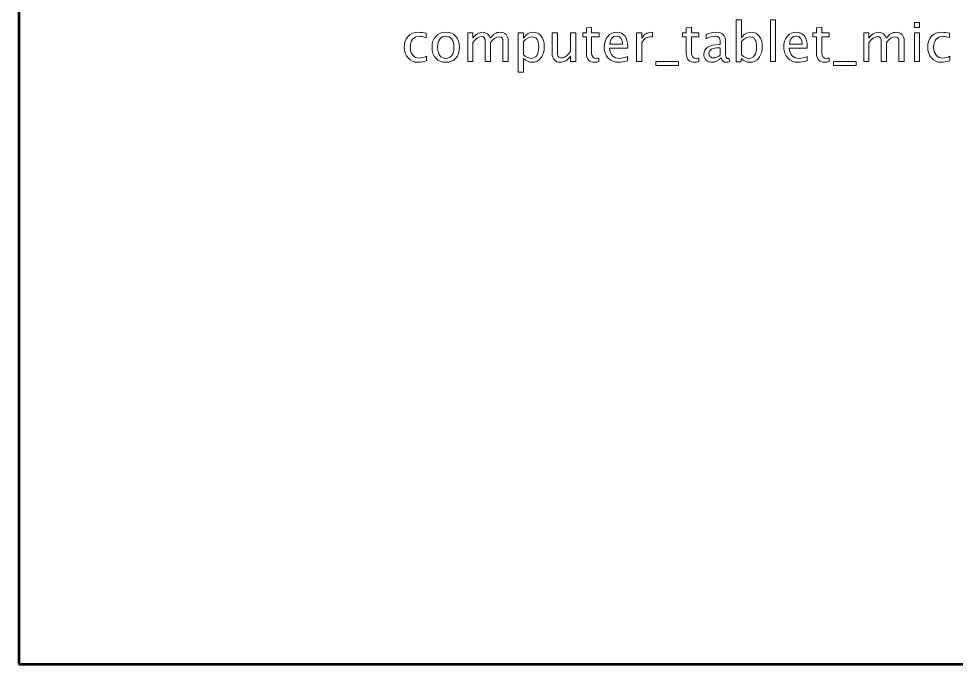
# Model space of a CAD drawing. Header units: centimetres. Extents: x -69 to 69, y -115 to 104.
# Drawn here: x 30.4 to 45.03, y -25.05 to -14.97 of the extents above; entities that cross this region are included whole.
import ezdxf

# ---------------------------------------------------------------- set-up
doc = ezdxf.new("R2010")
doc.units = ezdxf.units.CM
doc.header["$MEASUREMENT"] = 0
doc.layers.add('Layer 1', color=7, linetype='Continuous')

msp = doc.modelspace()

# ---------------------------------------------------------------- linework, layer by layer
at = {"layer": 'Layer 1', "color": 30, "lineweight": 53}
msp.add_lwpolyline([(30.4, -25.05), (59.6, -25.05), (59.6, -4.95), (30.4, -4.95), (30.4, -25.05)], close=True, dxfattribs=at)
at = {"layer": 'Layer 1', "color": 30, "lineweight": 9}
for points, knots in [([(41.59722, -15.64232), (41.59722, -15.64232), (41.59722, -14.98446), (41.59722, -14.98446), (41.59722, -14.98446), (41.59722, -14.98446), (41.6785, -14.98446), (41.6785, -14.98446), (41.6785, -14.98446), (41.6785, -14.98446), (41.6785, -15.27331), (41.6785, -15.27331), (41.6785, -15.27331), (41.7118, -15.21052), (41.7619, -15.17919), (41.82864, -15.17919), (41.82864, -15.17919), (41.88269, -15.17919), (41.92516, -15.19881), (41.95621, -15.23818), (41.95621, -15.23818), (41.98725, -15.27755), (42.00278, -15.33131), (42.00278, -15.39947), (42.00278, -15.39947), (42.00278, -15.47369), (41.98514, -15.53366), (41.95, -15.5791), (41.95, -15.5791), (41.91486, -15.62468), (41.86858, -15.6474), (41.81129, -15.6474), (41.81129, -15.6474), (41.75809, -15.6474), (41.71378, -15.62708), (41.6785, -15.5863), (41.6785, -15.5863), (41.6785, -15.5863), (41.66862, -15.64232), (41.66862, -15.64232), (41.66862, -15.64232), (41.66862, -15.64232), (41.59722, -15.64232), (41.59722, -15.64232)], [0, 0, 0, 0, 0.08333333, 0.08333333, 0.08333333, 0.08333333, 0.16666667, 0.16666667, 0.16666667, 0.16666667, 0.25, 0.25, 0.25, 0.25, 0.33333333, 0.33333333, 0.33333333, 0.33333333, 0.41666667, 0.41666667, 0.41666667, 0.41666667, 0.5, 0.5, 0.5, 0.5, 0.58333333, 0.58333333, 0.58333333, 0.58333333, 0.66666667, 0.66666667, 0.66666667, 0.66666667, 0.75, 0.75, 0.75, 0.75, 0.83333333, 0.83333333, 0.83333333, 0.83333333, 1, 1, 1, 1]), ([(42.13006, -15.63724), (42.13006, -15.63724), (42.13006, -14.98446), (42.13006, -14.98446), (42.13006, -14.98446), (42.13006, -14.98446), (42.21134, -14.98446), (42.21134, -14.98446), (42.21134, -14.98446), (42.21134, -14.98446), (42.21134, -15.63724), (42.21134, -15.63724), (42.21134, -15.63724), (42.21134, -15.63724), (42.13006, -15.63724), (42.13006, -15.63724)], [0, 0, 0, 0, 0.2, 0.2, 0.2, 0.2, 0.4, 0.4, 0.4, 0.4, 0.6, 0.6, 0.6, 0.6, 1, 1, 1, 1]), ([(44.37699, -15.10638), (44.37699, -15.10638), (44.37699, -15.0251), (44.37699, -15.0251), (44.37699, -15.0251), (44.37699, -15.0251), (44.45827, -15.0251), (44.45827, -15.0251), (44.45827, -15.0251), (44.45827, -15.0251), (44.45827, -15.10638), (44.45827, -15.10638), (44.45827, -15.10638), (44.45827, -15.10638), (44.37699, -15.10638), (44.37699, -15.10638)], [0, 0, 0, 0, 0.2, 0.2, 0.2, 0.2, 0.4, 0.4, 0.4, 0.4, 0.6, 0.6, 0.6, 0.6, 1, 1, 1, 1]), ([(36.76385, -15.62369), (36.71122, -15.6395), (36.66578, -15.6474), (36.62754, -15.6474), (36.62754, -15.6474), (36.56686, -15.6474), (36.51663, -15.62496), (36.47669, -15.58023), (36.47669, -15.58023), (36.43676, -15.53536), (36.41672, -15.47877), (36.41672, -15.41061), (36.41672, -15.41061), (36.41672, -15.3378), (36.43648, -15.28093), (36.47599, -15.24029), (36.47599, -15.24029), (36.5155, -15.19951), (36.57067, -15.17919), (36.64151, -15.17919), (36.64151, -15.17919), (36.67637, -15.17919), (36.71559, -15.18399), (36.75877, -15.19358), (36.75877, -15.19358), (36.75877, -15.19358), (36.75877, -15.26217), (36.75877, -15.26217), (36.75877, -15.26217), (36.71291, -15.24862), (36.67552, -15.24185), (36.64673, -15.24185), (36.64673, -15.24185), (36.60496, -15.24185), (36.57152, -15.25751), (36.54654, -15.28869), (36.54654, -15.28869), (36.52157, -15.31988), (36.50901, -15.36151), (36.50901, -15.41344), (36.50901, -15.41344), (36.50901, -15.46381), (36.52199, -15.50445), (36.54781, -15.53564), (36.54781, -15.53564), (36.57364, -15.56668), (36.60736, -15.58221), (36.64927, -15.58221), (36.64927, -15.58221), (36.68638, -15.58221), (36.72448, -15.57261), (36.76385, -15.55342), (36.76385, -15.55342), (36.76385, -15.55342), (36.76385, -15.62369), (36.76385, -15.62369)], [0, 0, 0, 0, 0.06666667, 0.06666667, 0.06666667, 0.06666667, 0.13333333, 0.13333333, 0.13333333, 0.13333333, 0.2, 0.2, 0.2, 0.2, 0.26666667, 0.26666667, 0.26666667, 0.26666667, 0.33333333, 0.33333333, 0.33333333, 0.33333333, 0.4, 0.4, 0.4, 0.4, 0.46666667, 0.46666667, 0.46666667, 0.46666667, 0.53333333, 0.53333333, 0.53333333, 0.53333333, 0.6, 0.6, 0.6, 0.6, 0.66666667, 0.66666667, 0.66666667, 0.66666667, 0.73333333, 0.73333333, 0.73333333, 0.73333333, 0.8, 0.8, 0.8, 0.8, 0.86666667, 0.86666667, 0.86666667, 0.86666667, 1, 1, 1, 1]), ([(37.06457, -15.6474), (36.99867, -15.6474), (36.94646, -15.62637), (36.90807, -15.58432), (36.90807, -15.58432), (36.86955, -15.54227), (36.85036, -15.48512), (36.85036, -15.41301), (36.85036, -15.41301), (36.85036, -15.34105), (36.86955, -15.28404), (36.90807, -15.24213), (36.90807, -15.24213), (36.94646, -15.20022), (36.99867, -15.17919), (37.06457, -15.17919), (37.06457, -15.17919), (37.13047, -15.17919), (37.18268, -15.20022), (37.22106, -15.24213), (37.22106, -15.24213), (37.25958, -15.28404), (37.27878, -15.34105), (37.27878, -15.41301), (37.27878, -15.41301), (37.27878, -15.48512), (37.25958, -15.54227), (37.22106, -15.58432), (37.22106, -15.58432), (37.18268, -15.62637), (37.13047, -15.6474), (37.06457, -15.6474)], [0, 0, 0, 0, 0.11111111, 0.11111111, 0.11111111, 0.11111111, 0.22222222, 0.22222222, 0.22222222, 0.22222222, 0.33333333, 0.33333333, 0.33333333, 0.33333333, 0.44444444, 0.44444444, 0.44444444, 0.44444444, 0.55555556, 0.55555556, 0.55555556, 0.55555556, 0.66666667, 0.66666667, 0.66666667, 0.66666667, 0.77777778, 0.77777778, 0.77777778, 0.77777778, 1, 1, 1, 1]), ([(37.40606, -15.63724), (37.40606, -15.63724), (37.40606, -15.1885), (37.40606, -15.1885), (37.40606, -15.1885), (37.40606, -15.1885), (37.48734, -15.1885), (37.48734, -15.1885), (37.48734, -15.1885), (37.48734, -15.1885), (37.48734, -15.27331), (37.48734, -15.27331), (37.48734, -15.27331), (37.52699, -15.21052), (37.57779, -15.17919), (37.64002, -15.17919), (37.64002, -15.17919), (37.7, -15.17919), (37.74078, -15.21052), (37.76251, -15.27331), (37.76251, -15.27331), (37.80103, -15.20995), (37.85127, -15.17834), (37.91293, -15.17834), (37.91293, -15.17834), (37.9523, -15.17834), (37.98292, -15.18992), (38.0048, -15.2132), (38.0048, -15.2132), (38.02667, -15.23648), (38.03768, -15.26908), (38.03768, -15.31099), (38.03768, -15.31099), (38.03768, -15.31099), (38.03768, -15.63724), (38.03768, -15.63724), (38.03768, -15.63724), (38.03768, -15.63724), (37.9564, -15.63724), (37.9564, -15.63724), (37.9564, -15.63724), (37.9564, -15.63724), (37.9564, -15.3244), (37.9564, -15.3244), (37.9564, -15.3244), (37.9564, -15.27331), (37.93608, -15.24777), (37.89544, -15.24777), (37.89544, -15.24777), (37.85324, -15.24777), (37.80893, -15.27755), (37.76251, -15.33724), (37.76251, -15.33724), (37.76251, -15.33724), (37.76251, -15.63724), (37.76251, -15.63724), (37.76251, -15.63724), (37.76251, -15.63724), (37.68123, -15.63724), (37.68123, -15.63724), (37.68123, -15.63724), (37.68123, -15.63724), (37.68123, -15.32411), (37.68123, -15.32411), (37.68123, -15.32411), (37.68123, -15.27261), (37.66063, -15.24693), (37.61928, -15.24693), (37.61928, -15.24693), (37.57822, -15.24693), (37.53419, -15.27684), (37.48734, -15.33681), (37.48734, -15.33681), (37.48734, -15.33681), (37.48734, -15.63724), (37.48734, -15.63724), (37.48734, -15.63724), (37.48734, -15.63724), (37.40606, -15.63724), (37.40606, -15.63724)], [0, 0, 0, 0, 0.04761905, 0.04761905, 0.04761905, 0.04761905, 0.0952381, 0.0952381, 0.0952381, 0.0952381, 0.14285714, 0.14285714, 0.14285714, 0.14285714, 0.19047619, 0.19047619, 0.19047619, 0.19047619, 0.23809524, 0.23809524, 0.23809524, 0.23809524, 0.28571429, 0.28571429, 0.28571429, 0.28571429, 0.33333333, 0.33333333, 0.33333333, 0.33333333, 0.38095238, 0.38095238, 0.38095238, 0.38095238, 0.42857143, 0.42857143, 0.42857143, 0.42857143, 0.47619048, 0.47619048, 0.47619048, 0.47619048, 0.52380952, 0.52380952, 0.52380952, 0.52380952, 0.57142857, 0.57142857, 0.57142857, 0.57142857, 0.61904762, 0.61904762, 0.61904762, 0.61904762, 0.66666667, 0.66666667, 0.66666667, 0.66666667, 0.71428571, 0.71428571, 0.71428571, 0.71428571, 0.76190476, 0.76190476, 0.76190476, 0.76190476, 0.80952381, 0.80952381, 0.80952381, 0.80952381, 0.85714286, 0.85714286, 0.85714286, 0.85714286, 0.9047619, 0.9047619, 0.9047619, 0.9047619, 1, 1, 1, 1]), ([(38.19657, -15.80065), (38.19657, -15.80065), (38.19657, -15.1885), (38.19657, -15.1885), (38.19657, -15.1885), (38.19657, -15.1885), (38.27785, -15.1885), (38.27785, -15.1885), (38.27785, -15.1885), (38.27785, -15.1885), (38.27785, -15.27331), (38.27785, -15.27331), (38.27785, -15.27331), (38.31115, -15.21052), (38.36125, -15.17919), (38.42799, -15.17919), (38.42799, -15.17919), (38.48204, -15.17919), (38.52451, -15.19881), (38.55556, -15.23818), (38.55556, -15.23818), (38.5866, -15.27755), (38.60213, -15.33131), (38.60213, -15.39947), (38.60213, -15.39947), (38.60213, -15.47369), (38.58449, -15.53366), (38.54935, -15.5791), (38.54935, -15.5791), (38.51421, -15.62468), (38.46793, -15.6474), (38.41064, -15.6474), (38.41064, -15.6474), (38.35744, -15.6474), (38.31313, -15.62708), (38.27785, -15.5863), (38.27785, -15.5863), (38.27785, -15.5863), (38.27785, -15.80065), (38.27785, -15.80065), (38.27785, -15.80065), (38.27785, -15.80065), (38.19657, -15.80065), (38.19657, -15.80065)], [0, 0, 0, 0, 0.08333333, 0.08333333, 0.08333333, 0.08333333, 0.16666667, 0.16666667, 0.16666667, 0.16666667, 0.25, 0.25, 0.25, 0.25, 0.33333333, 0.33333333, 0.33333333, 0.33333333, 0.41666667, 0.41666667, 0.41666667, 0.41666667, 0.5, 0.5, 0.5, 0.5, 0.58333333, 0.58333333, 0.58333333, 0.58333333, 0.66666667, 0.66666667, 0.66666667, 0.66666667, 0.75, 0.75, 0.75, 0.75, 0.83333333, 0.83333333, 0.83333333, 0.83333333, 1, 1, 1, 1]), ([(39.0105, -15.63724), (39.0105, -15.63724), (39.0105, -15.55286), (39.0105, -15.55286), (39.0105, -15.55286), (38.96718, -15.61593), (38.91455, -15.6474), (38.85274, -15.6474), (38.85274, -15.6474), (38.81351, -15.6474), (38.78233, -15.63512), (38.75918, -15.61043), (38.75918, -15.61043), (38.7359, -15.58573), (38.72433, -15.55257), (38.72433, -15.51066), (38.72433, -15.51066), (38.72433, -15.51066), (38.72433, -15.1885), (38.72433, -15.1885), (38.72433, -15.1885), (38.72433, -15.1885), (38.80561, -15.1885), (38.80561, -15.1885), (38.80561, -15.1885), (38.80561, -15.1885), (38.80561, -15.48413), (38.80561, -15.48413), (38.80561, -15.48413), (38.80561, -15.51786), (38.81055, -15.54171), (38.82029, -15.55582), (38.82029, -15.55582), (38.83016, -15.57007), (38.84653, -15.57713), (38.86953, -15.57713), (38.86953, -15.57713), (38.91921, -15.57713), (38.96634, -15.54453), (39.0105, -15.47919), (39.0105, -15.47919), (39.0105, -15.47919), (39.0105, -15.1885), (39.0105, -15.1885), (39.0105, -15.1885), (39.0105, -15.1885), (39.09179, -15.1885), (39.09179, -15.1885), (39.09179, -15.1885), (39.09179, -15.1885), (39.09179, -15.63724), (39.09179, -15.63724), (39.09179, -15.63724), (39.09179, -15.63724), (39.0105, -15.63724), (39.0105, -15.63724)], [0, 0, 0, 0, 0.06666667, 0.06666667, 0.06666667, 0.06666667, 0.13333333, 0.13333333, 0.13333333, 0.13333333, 0.2, 0.2, 0.2, 0.2, 0.26666667, 0.26666667, 0.26666667, 0.26666667, 0.33333333, 0.33333333, 0.33333333, 0.33333333, 0.4, 0.4, 0.4, 0.4, 0.46666667, 0.46666667, 0.46666667, 0.46666667, 0.53333333, 0.53333333, 0.53333333, 0.53333333, 0.6, 0.6, 0.6, 0.6, 0.66666667, 0.66666667, 0.66666667, 0.66666667, 0.73333333, 0.73333333, 0.73333333, 0.73333333, 0.8, 0.8, 0.8, 0.8, 0.86666667, 0.86666667, 0.86666667, 0.86666667, 1, 1, 1, 1]), ([(39.45557, -15.6371), (39.43045, -15.64401), (39.40858, -15.6474), (39.3901, -15.6474), (39.3901, -15.6474), (39.34861, -15.6474), (39.31629, -15.63555), (39.29315, -15.61184), (39.29315, -15.61184), (39.26987, -15.58813), (39.2583, -15.55525), (39.2583, -15.51306), (39.2583, -15.51306), (39.2583, -15.51306), (39.2583, -15.24947), (39.2583, -15.24947), (39.2583, -15.24947), (39.2583, -15.24947), (39.20213, -15.24947), (39.20213, -15.24947), (39.20213, -15.24947), (39.20213, -15.24947), (39.20213, -15.1885), (39.20213, -15.1885), (39.20213, -15.1885), (39.20213, -15.1885), (39.2583, -15.1885), (39.2583, -15.1885), (39.2583, -15.1885), (39.2583, -15.1885), (39.2583, -15.10737), (39.2583, -15.10737), (39.2583, -15.10737), (39.2583, -15.10737), (39.33958, -15.0996), (39.33958, -15.0996), (39.33958, -15.0996), (39.33958, -15.0996), (39.33958, -15.1885), (39.33958, -15.1885), (39.33958, -15.1885), (39.33958, -15.1885), (39.45726, -15.1885), (39.45726, -15.1885), (39.45726, -15.1885), (39.45726, -15.1885), (39.45726, -15.24947), (39.45726, -15.24947), (39.45726, -15.24947), (39.45726, -15.24947), (39.33958, -15.24947), (39.33958, -15.24947), (39.33958, -15.24947), (39.33958, -15.24947), (39.33958, -15.49839), (39.33958, -15.49839), (39.33958, -15.49839), (39.33958, -15.55709), (39.36512, -15.58644), (39.41606, -15.58644), (39.41606, -15.58644), (39.42693, -15.58644), (39.44005, -15.58461), (39.45557, -15.58108), (39.45557, -15.58108), (39.45557, -15.58108), (39.45557, -15.6371), (39.45557, -15.6371)], [0, 0, 0, 0, 0.05555556, 0.05555556, 0.05555556, 0.05555556, 0.11111111, 0.11111111, 0.11111111, 0.11111111, 0.16666667, 0.16666667, 0.16666667, 0.16666667, 0.22222222, 0.22222222, 0.22222222, 0.22222222, 0.27777778, 0.27777778, 0.27777778, 0.27777778, 0.33333333, 0.33333333, 0.33333333, 0.33333333, 0.38888889, 0.38888889, 0.38888889, 0.38888889, 0.44444444, 0.44444444, 0.44444444, 0.44444444, 0.5, 0.5, 0.5, 0.5, 0.55555556, 0.55555556, 0.55555556, 0.55555556, 0.61111111, 0.61111111, 0.61111111, 0.61111111, 0.66666667, 0.66666667, 0.66666667, 0.66666667, 0.72222222, 0.72222222, 0.72222222, 0.72222222, 0.77777778, 0.77777778, 0.77777778, 0.77777778, 0.83333333, 0.83333333, 0.83333333, 0.83333333, 0.88888889, 0.88888889, 0.88888889, 0.88888889, 1, 1, 1, 1]), ([(39.90091, -15.62285), (39.8463, -15.63922), (39.7996, -15.6474), (39.76065, -15.6474), (39.76065, -15.6474), (39.69419, -15.6474), (39.64014, -15.62539), (39.59851, -15.5815), (39.59851, -15.5815), (39.55688, -15.53762), (39.536, -15.48075), (39.536, -15.41076), (39.536, -15.41076), (39.536, -15.34288), (39.55434, -15.28714), (39.59117, -15.24354), (39.59117, -15.24354), (39.628, -15.20008), (39.67514, -15.17834), (39.73257, -15.17834), (39.73257, -15.17834), (39.7869, -15.17834), (39.82895, -15.19768), (39.85858, -15.23634), (39.85858, -15.23634), (39.88821, -15.27501), (39.90303, -15.32976), (39.90303, -15.40074), (39.90303, -15.40074), (39.90303, -15.40074), (39.90261, -15.42557), (39.90261, -15.42557), (39.90261, -15.42557), (39.90261, -15.42557), (39.61897, -15.42557), (39.61897, -15.42557), (39.61897, -15.42557), (39.63083, -15.53282), (39.68318, -15.58644), (39.77589, -15.58644), (39.77589, -15.58644), (39.8099, -15.58644), (39.85153, -15.57684), (39.90091, -15.55765), (39.90091, -15.55765), (39.90091, -15.55765), (39.90091, -15.62285), (39.90091, -15.62285)], [0, 0, 0, 0, 0.07692308, 0.07692308, 0.07692308, 0.07692308, 0.15384615, 0.15384615, 0.15384615, 0.15384615, 0.23076923, 0.23076923, 0.23076923, 0.23076923, 0.30769231, 0.30769231, 0.30769231, 0.30769231, 0.38461538, 0.38461538, 0.38461538, 0.38461538, 0.46153846, 0.46153846, 0.46153846, 0.46153846, 0.53846154, 0.53846154, 0.53846154, 0.53846154, 0.61538462, 0.61538462, 0.61538462, 0.61538462, 0.69230769, 0.69230769, 0.69230769, 0.69230769, 0.76923077, 0.76923077, 0.76923077, 0.76923077, 0.84615385, 0.84615385, 0.84615385, 0.84615385, 1, 1, 1, 1]), ([(40.0433, -15.63724), (40.0433, -15.63724), (40.0433, -15.1885), (40.0433, -15.1885), (40.0433, -15.1885), (40.0433, -15.1885), (40.12458, -15.1885), (40.12458, -15.1885), (40.12458, -15.1885), (40.12458, -15.1885), (40.12458, -15.27331), (40.12458, -15.27331), (40.12458, -15.27331), (40.1569, -15.21052), (40.20374, -15.17919), (40.26527, -15.17919), (40.26527, -15.17919), (40.27359, -15.17919), (40.28234, -15.1799), (40.29137, -15.18131), (40.29137, -15.18131), (40.29137, -15.18131), (40.29137, -15.25737), (40.29137, -15.25737), (40.29137, -15.25737), (40.27726, -15.25271), (40.26485, -15.25031), (40.25412, -15.25031), (40.25412, -15.25031), (40.20247, -15.25031), (40.15929, -15.28079), (40.12458, -15.34189), (40.12458, -15.34189), (40.12458, -15.34189), (40.12458, -15.63724), (40.12458, -15.63724), (40.12458, -15.63724), (40.12458, -15.63724), (40.0433, -15.63724), (40.0433, -15.63724)], [0, 0, 0, 0, 0.09090909, 0.09090909, 0.09090909, 0.09090909, 0.18181818, 0.18181818, 0.18181818, 0.18181818, 0.27272727, 0.27272727, 0.27272727, 0.27272727, 0.36363636, 0.36363636, 0.36363636, 0.36363636, 0.45454545, 0.45454545, 0.45454545, 0.45454545, 0.54545455, 0.54545455, 0.54545455, 0.54545455, 0.63636364, 0.63636364, 0.63636364, 0.63636364, 0.72727273, 0.72727273, 0.72727273, 0.72727273, 0.81818182, 0.81818182, 0.81818182, 0.81818182, 1, 1, 1, 1]), ([(41.01373, -15.6371), (40.98861, -15.64401), (40.96674, -15.6474), (40.94826, -15.6474), (40.94826, -15.6474), (40.90677, -15.6474), (40.87445, -15.63555), (40.85131, -15.61184), (40.85131, -15.61184), (40.82803, -15.58813), (40.81646, -15.55525), (40.81646, -15.51306), (40.81646, -15.51306), (40.81646, -15.51306), (40.81646, -15.24947), (40.81646, -15.24947), (40.81646, -15.24947), (40.81646, -15.24947), (40.76029, -15.24947), (40.76029, -15.24947), (40.76029, -15.24947), (40.76029, -15.24947), (40.76029, -15.1885), (40.76029, -15.1885), (40.76029, -15.1885), (40.76029, -15.1885), (40.81646, -15.1885), (40.81646, -15.1885), (40.81646, -15.1885), (40.81646, -15.1885), (40.81646, -15.10737), (40.81646, -15.10737), (40.81646, -15.10737), (40.81646, -15.10737), (40.89774, -15.0996), (40.89774, -15.0996), (40.89774, -15.0996), (40.89774, -15.0996), (40.89774, -15.1885), (40.89774, -15.1885), (40.89774, -15.1885), (40.89774, -15.1885), (41.01542, -15.1885), (41.01542, -15.1885), (41.01542, -15.1885), (41.01542, -15.1885), (41.01542, -15.24947), (41.01542, -15.24947), (41.01542, -15.24947), (41.01542, -15.24947), (40.89774, -15.24947), (40.89774, -15.24947), (40.89774, -15.24947), (40.89774, -15.24947), (40.89774, -15.49839), (40.89774, -15.49839), (40.89774, -15.49839), (40.89774, -15.55709), (40.92328, -15.58644), (40.97422, -15.58644), (40.97422, -15.58644), (40.98509, -15.58644), (40.99821, -15.58461), (41.01373, -15.58108), (41.01373, -15.58108), (41.01373, -15.58108), (41.01373, -15.6371), (41.01373, -15.6371)], [0, 0, 0, 0, 0.05555556, 0.05555556, 0.05555556, 0.05555556, 0.11111111, 0.11111111, 0.11111111, 0.11111111, 0.16666667, 0.16666667, 0.16666667, 0.16666667, 0.22222222, 0.22222222, 0.22222222, 0.22222222, 0.27777778, 0.27777778, 0.27777778, 0.27777778, 0.33333333, 0.33333333, 0.33333333, 0.33333333, 0.38888889, 0.38888889, 0.38888889, 0.38888889, 0.44444444, 0.44444444, 0.44444444, 0.44444444, 0.5, 0.5, 0.5, 0.5, 0.55555556, 0.55555556, 0.55555556, 0.55555556, 0.61111111, 0.61111111, 0.61111111, 0.61111111, 0.66666667, 0.66666667, 0.66666667, 0.66666667, 0.72222222, 0.72222222, 0.72222222, 0.72222222, 0.77777778, 0.77777778, 0.77777778, 0.77777778, 0.83333333, 0.83333333, 0.83333333, 0.83333333, 0.88888889, 0.88888889, 0.88888889, 0.88888889, 1, 1, 1, 1]), ([(41.361, -15.58009), (41.31218, -15.62496), (41.26519, -15.6474), (41.22003, -15.6474), (41.22003, -15.6474), (41.18292, -15.6474), (41.15202, -15.63583), (41.1276, -15.61255), (41.1276, -15.61255), (41.10305, -15.58926), (41.09077, -15.55991), (41.09077, -15.52449), (41.09077, -15.52449), (41.09077, -15.47553), (41.11138, -15.43785), (41.15258, -15.4116), (41.15258, -15.4116), (41.19379, -15.38536), (41.25291, -15.37223), (41.32996, -15.37223), (41.32996, -15.37223), (41.32996, -15.37223), (41.34901, -15.37223), (41.34901, -15.37223), (41.34901, -15.37223), (41.34901, -15.37223), (41.34901, -15.31819), (41.34901, -15.31819), (41.34901, -15.31819), (41.34901, -15.26612), (41.32191, -15.24015), (41.26759, -15.24015), (41.26759, -15.24015), (41.22554, -15.24015), (41.17953, -15.25342), (41.12972, -15.27995), (41.12972, -15.27995), (41.12972, -15.27995), (41.12972, -15.21306), (41.12972, -15.21306), (41.12972, -15.21306), (41.18447, -15.19048), (41.23612, -15.17919), (41.28452, -15.17919), (41.28452, -15.17919), (41.33433, -15.17919), (41.37116, -15.19048), (41.39473, -15.2132), (41.39473, -15.2132), (41.41843, -15.23592), (41.43029, -15.27091), (41.43029, -15.31819), (41.43029, -15.31819), (41.43029, -15.31819), (41.43029, -15.52096), (41.43029, -15.52096), (41.43029, -15.52096), (41.43029, -15.56739), (41.44454, -15.59067), (41.47319, -15.59067), (41.47319, -15.59067), (41.47671, -15.59067), (41.48194, -15.59011), (41.48885, -15.58898), (41.48885, -15.58898), (41.48885, -15.58898), (41.49464, -15.63414), (41.49464, -15.63414), (41.49464, -15.63414), (41.47615, -15.64303), (41.45583, -15.6474), (41.43353, -15.6474), (41.43353, -15.6474), (41.39557, -15.6474), (41.37144, -15.62496), (41.361, -15.58009)], [0, 0, 0, 0, 0.05, 0.05, 0.05, 0.05, 0.1, 0.1, 0.1, 0.1, 0.15, 0.15, 0.15, 0.15, 0.2, 0.2, 0.2, 0.2, 0.25, 0.25, 0.25, 0.25, 0.3, 0.3, 0.3, 0.3, 0.35, 0.35, 0.35, 0.35, 0.4, 0.4, 0.4, 0.4, 0.45, 0.45, 0.45, 0.45, 0.5, 0.5, 0.5, 0.5, 0.55, 0.55, 0.55, 0.55, 0.6, 0.6, 0.6, 0.6, 0.65, 0.65, 0.65, 0.65, 0.7, 0.7, 0.7, 0.7, 0.75, 0.75, 0.75, 0.75, 0.8, 0.8, 0.8, 0.8, 0.85, 0.85, 0.85, 0.85, 0.9, 0.9, 0.9, 0.9, 1, 1, 1, 1]), ([(42.7041, -15.62285), (42.64949, -15.63922), (42.60279, -15.6474), (42.56384, -15.6474), (42.56384, -15.6474), (42.49738, -15.6474), (42.44333, -15.62539), (42.4017, -15.5815), (42.4017, -15.5815), (42.36007, -15.53762), (42.33919, -15.48075), (42.33919, -15.41076), (42.33919, -15.41076), (42.33919, -15.34288), (42.35753, -15.28714), (42.39436, -15.24354), (42.39436, -15.24354), (42.43119, -15.20008), (42.47833, -15.17834), (42.53576, -15.17834), (42.53576, -15.17834), (42.59009, -15.17834), (42.63214, -15.19768), (42.66177, -15.23634), (42.66177, -15.23634), (42.6914, -15.27501), (42.70622, -15.32976), (42.70622, -15.40074), (42.70622, -15.40074), (42.70622, -15.40074), (42.7058, -15.42557), (42.7058, -15.42557), (42.7058, -15.42557), (42.7058, -15.42557), (42.42216, -15.42557), (42.42216, -15.42557), (42.42216, -15.42557), (42.43402, -15.53282), (42.48637, -15.58644), (42.57908, -15.58644), (42.57908, -15.58644), (42.61309, -15.58644), (42.65472, -15.57684), (42.7041, -15.55765), (42.7041, -15.55765), (42.7041, -15.55765), (42.7041, -15.62285), (42.7041, -15.62285)], [0, 0, 0, 0, 0.07692308, 0.07692308, 0.07692308, 0.07692308, 0.15384615, 0.15384615, 0.15384615, 0.15384615, 0.23076923, 0.23076923, 0.23076923, 0.23076923, 0.30769231, 0.30769231, 0.30769231, 0.30769231, 0.38461538, 0.38461538, 0.38461538, 0.38461538, 0.46153846, 0.46153846, 0.46153846, 0.46153846, 0.53846154, 0.53846154, 0.53846154, 0.53846154, 0.61538462, 0.61538462, 0.61538462, 0.61538462, 0.69230769, 0.69230769, 0.69230769, 0.69230769, 0.76923077, 0.76923077, 0.76923077, 0.76923077, 0.84615385, 0.84615385, 0.84615385, 0.84615385, 1, 1, 1, 1]), ([(43.04715, -15.6371), (43.02203, -15.64401), (43.00016, -15.6474), (42.98168, -15.6474), (42.98168, -15.6474), (42.94019, -15.6474), (42.90787, -15.63555), (42.88473, -15.61184), (42.88473, -15.61184), (42.86145, -15.58813), (42.84988, -15.55525), (42.84988, -15.51306), (42.84988, -15.51306), (42.84988, -15.51306), (42.84988, -15.24947), (42.84988, -15.24947), (42.84988, -15.24947), (42.84988, -15.24947), (42.79371, -15.24947), (42.79371, -15.24947), (42.79371, -15.24947), (42.79371, -15.24947), (42.79371, -15.1885), (42.79371, -15.1885), (42.79371, -15.1885), (42.79371, -15.1885), (42.84988, -15.1885), (42.84988, -15.1885), (42.84988, -15.1885), (42.84988, -15.1885), (42.84988, -15.10737), (42.84988, -15.10737), (42.84988, -15.10737), (42.84988, -15.10737), (42.93116, -15.0996), (42.93116, -15.0996), (42.93116, -15.0996), (42.93116, -15.0996), (42.93116, -15.1885), (42.93116, -15.1885), (42.93116, -15.1885), (42.93116, -15.1885), (43.04884, -15.1885), (43.04884, -15.1885), (43.04884, -15.1885), (43.04884, -15.1885), (43.04884, -15.24947), (43.04884, -15.24947), (43.04884, -15.24947), (43.04884, -15.24947), (42.93116, -15.24947), (42.93116, -15.24947), (42.93116, -15.24947), (42.93116, -15.24947), (42.93116, -15.49839), (42.93116, -15.49839), (42.93116, -15.49839), (42.93116, -15.55709), (42.9567, -15.58644), (43.00764, -15.58644), (43.00764, -15.58644), (43.01851, -15.58644), (43.03163, -15.58461), (43.04715, -15.58108), (43.04715, -15.58108), (43.04715, -15.58108), (43.04715, -15.6371), (43.04715, -15.6371)], [0, 0, 0, 0, 0.05555556, 0.05555556, 0.05555556, 0.05555556, 0.11111111, 0.11111111, 0.11111111, 0.11111111, 0.16666667, 0.16666667, 0.16666667, 0.16666667, 0.22222222, 0.22222222, 0.22222222, 0.22222222, 0.27777778, 0.27777778, 0.27777778, 0.27777778, 0.33333333, 0.33333333, 0.33333333, 0.33333333, 0.38888889, 0.38888889, 0.38888889, 0.38888889, 0.44444444, 0.44444444, 0.44444444, 0.44444444, 0.5, 0.5, 0.5, 0.5, 0.55555556, 0.55555556, 0.55555556, 0.55555556, 0.61111111, 0.61111111, 0.61111111, 0.61111111, 0.66666667, 0.66666667, 0.66666667, 0.66666667, 0.72222222, 0.72222222, 0.72222222, 0.72222222, 0.77777778, 0.77777778, 0.77777778, 0.77777778, 0.83333333, 0.83333333, 0.83333333, 0.83333333, 0.88888889, 0.88888889, 0.88888889, 0.88888889, 1, 1, 1, 1]), ([(43.58648, -15.63724), (43.58648, -15.63724), (43.58648, -15.1885), (43.58648, -15.1885), (43.58648, -15.1885), (43.58648, -15.1885), (43.66776, -15.1885), (43.66776, -15.1885), (43.66776, -15.1885), (43.66776, -15.1885), (43.66776, -15.27331), (43.66776, -15.27331), (43.66776, -15.27331), (43.70741, -15.21052), (43.75821, -15.17919), (43.82044, -15.17919), (43.82044, -15.17919), (43.88042, -15.17919), (43.9212, -15.21052), (43.94293, -15.27331), (43.94293, -15.27331), (43.98145, -15.20995), (44.03169, -15.17834), (44.09335, -15.17834), (44.09335, -15.17834), (44.13272, -15.17834), (44.16334, -15.18992), (44.18522, -15.2132), (44.18522, -15.2132), (44.20709, -15.23648), (44.2181, -15.26908), (44.2181, -15.31099), (44.2181, -15.31099), (44.2181, -15.31099), (44.2181, -15.63724), (44.2181, -15.63724), (44.2181, -15.63724), (44.2181, -15.63724), (44.13682, -15.63724), (44.13682, -15.63724), (44.13682, -15.63724), (44.13682, -15.63724), (44.13682, -15.3244), (44.13682, -15.3244), (44.13682, -15.3244), (44.13682, -15.27331), (44.1165, -15.24777), (44.07586, -15.24777), (44.07586, -15.24777), (44.03366, -15.24777), (43.98935, -15.27755), (43.94293, -15.33724), (43.94293, -15.33724), (43.94293, -15.33724), (43.94293, -15.63724), (43.94293, -15.63724), (43.94293, -15.63724), (43.94293, -15.63724), (43.86165, -15.63724), (43.86165, -15.63724), (43.86165, -15.63724), (43.86165, -15.63724), (43.86165, -15.32411), (43.86165, -15.32411), (43.86165, -15.32411), (43.86165, -15.27261), (43.84105, -15.24693), (43.7997, -15.24693), (43.7997, -15.24693), (43.75864, -15.24693), (43.71461, -15.27684), (43.66776, -15.33681), (43.66776, -15.33681), (43.66776, -15.33681), (43.66776, -15.63724), (43.66776, -15.63724), (43.66776, -15.63724), (43.66776, -15.63724), (43.58648, -15.63724), (43.58648, -15.63724)], [0, 0, 0, 0, 0.04761905, 0.04761905, 0.04761905, 0.04761905, 0.0952381, 0.0952381, 0.0952381, 0.0952381, 0.14285714, 0.14285714, 0.14285714, 0.14285714, 0.19047619, 0.19047619, 0.19047619, 0.19047619, 0.23809524, 0.23809524, 0.23809524, 0.23809524, 0.28571429, 0.28571429, 0.28571429, 0.28571429, 0.33333333, 0.33333333, 0.33333333, 0.33333333, 0.38095238, 0.38095238, 0.38095238, 0.38095238, 0.42857143, 0.42857143, 0.42857143, 0.42857143, 0.47619048, 0.47619048, 0.47619048, 0.47619048, 0.52380952, 0.52380952, 0.52380952, 0.52380952, 0.57142857, 0.57142857, 0.57142857, 0.57142857, 0.61904762, 0.61904762, 0.61904762, 0.61904762, 0.66666667, 0.66666667, 0.66666667, 0.66666667, 0.71428571, 0.71428571, 0.71428571, 0.71428571, 0.76190476, 0.76190476, 0.76190476, 0.76190476, 0.80952381, 0.80952381, 0.80952381, 0.80952381, 0.85714286, 0.85714286, 0.85714286, 0.85714286, 0.9047619, 0.9047619, 0.9047619, 0.9047619, 1, 1, 1, 1]), ([(44.37699, -15.63724), (44.37699, -15.63724), (44.37699, -15.1885), (44.37699, -15.1885), (44.37699, -15.1885), (44.37699, -15.1885), (44.45827, -15.1885), (44.45827, -15.1885), (44.45827, -15.1885), (44.45827, -15.1885), (44.45827, -15.63724), (44.45827, -15.63724), (44.45827, -15.63724), (44.45827, -15.63724), (44.37699, -15.63724), (44.37699, -15.63724)], [0, 0, 0, 0, 0.2, 0.2, 0.2, 0.2, 0.4, 0.4, 0.4, 0.4, 0.6, 0.6, 0.6, 0.6, 1, 1, 1, 1]), ([(44.93325, -15.62369), (44.88062, -15.6395), (44.83518, -15.6474), (44.79694, -15.6474), (44.79694, -15.6474), (44.73626, -15.6474), (44.68603, -15.62496), (44.64609, -15.58023), (44.64609, -15.58023), (44.60616, -15.53536), (44.58612, -15.47877), (44.58612, -15.41061), (44.58612, -15.41061), (44.58612, -15.3378), (44.60588, -15.28093), (44.64539, -15.24029), (44.64539, -15.24029), (44.6849, -15.19951), (44.74007, -15.17919), (44.81091, -15.17919), (44.81091, -15.17919), (44.84577, -15.17919), (44.88499, -15.18399), (44.92817, -15.19358), (44.92817, -15.19358), (44.92817, -15.19358), (44.92817, -15.26217), (44.92817, -15.26217), (44.92817, -15.26217), (44.88231, -15.24862), (44.84492, -15.24185), (44.81613, -15.24185), (44.81613, -15.24185), (44.77436, -15.24185), (44.74092, -15.25751), (44.71594, -15.28869), (44.71594, -15.28869), (44.69097, -15.31988), (44.67841, -15.36151), (44.67841, -15.41344), (44.67841, -15.41344), (44.67841, -15.46381), (44.69139, -15.50445), (44.71721, -15.53564), (44.71721, -15.53564), (44.74304, -15.56668), (44.77676, -15.58221), (44.81867, -15.58221), (44.81867, -15.58221), (44.85578, -15.58221), (44.89388, -15.57261), (44.93325, -15.55342), (44.93325, -15.55342), (44.93325, -15.55342), (44.93325, -15.62369), (44.93325, -15.62369)], [0, 0, 0, 0, 0.06666667, 0.06666667, 0.06666667, 0.06666667, 0.13333333, 0.13333333, 0.13333333, 0.13333333, 0.2, 0.2, 0.2, 0.2, 0.26666667, 0.26666667, 0.26666667, 0.26666667, 0.33333333, 0.33333333, 0.33333333, 0.33333333, 0.4, 0.4, 0.4, 0.4, 0.46666667, 0.46666667, 0.46666667, 0.46666667, 0.53333333, 0.53333333, 0.53333333, 0.53333333, 0.6, 0.6, 0.6, 0.6, 0.66666667, 0.66666667, 0.66666667, 0.66666667, 0.73333333, 0.73333333, 0.73333333, 0.73333333, 0.8, 0.8, 0.8, 0.8, 0.86666667, 0.86666667, 0.86666667, 0.86666667, 1, 1, 1, 1]), ([(37.06443, -15.58644), (37.10464, -15.58644), (37.13597, -15.57134), (37.15827, -15.541), (37.15827, -15.541), (37.18042, -15.5108), (37.19157, -15.46805), (37.19157, -15.41301), (37.19157, -15.41301), (37.19157, -15.35812), (37.18042, -15.31551), (37.15827, -15.28531), (37.15827, -15.28531), (37.13597, -15.25525), (37.10464, -15.24015), (37.06443, -15.24015), (37.06443, -15.24015), (37.02407, -15.24015), (36.99274, -15.25525), (36.97073, -15.28531), (36.97073, -15.28531), (36.94857, -15.31551), (36.93757, -15.35812), (36.93757, -15.41301), (36.93757, -15.41301), (36.93757, -15.46805), (36.94857, -15.5108), (36.97073, -15.541), (36.97073, -15.541), (36.99274, -15.57134), (37.02407, -15.58644), (37.06443, -15.58644)], [0, 0, 0, 0, 0.11111111, 0.11111111, 0.11111111, 0.11111111, 0.22222222, 0.22222222, 0.22222222, 0.22222222, 0.33333333, 0.33333333, 0.33333333, 0.33333333, 0.44444444, 0.44444444, 0.44444444, 0.44444444, 0.55555556, 0.55555556, 0.55555556, 0.55555556, 0.66666667, 0.66666667, 0.66666667, 0.66666667, 0.77777778, 0.77777778, 0.77777778, 0.77777778, 1, 1, 1, 1]), ([(38.27785, -15.53028), (38.31976, -15.56767), (38.3597, -15.58644), (38.39765, -15.58644), (38.39765, -15.58644), (38.43505, -15.58644), (38.46398, -15.57078), (38.4843, -15.53959), (38.4843, -15.53959), (38.50476, -15.50841), (38.51492, -15.46452), (38.51492, -15.40779), (38.51492, -15.40779), (38.51492, -15.30281), (38.4802, -15.25031), (38.41078, -15.25031), (38.41078, -15.25031), (38.36534, -15.25031), (38.32103, -15.27487), (38.27785, -15.32411), (38.27785, -15.32411), (38.27785, -15.32411), (38.27785, -15.53028), (38.27785, -15.53028)], [0, 0, 0, 0, 0.14285714, 0.14285714, 0.14285714, 0.14285714, 0.28571429, 0.28571429, 0.28571429, 0.28571429, 0.42857143, 0.42857143, 0.42857143, 0.42857143, 0.57142857, 0.57142857, 0.57142857, 0.57142857, 0.71428571, 0.71428571, 0.71428571, 0.71428571, 1, 1, 1, 1]), ([(39.62321, -15.36461), (39.62321, -15.36461), (39.82133, -15.36461), (39.82133, -15.36461), (39.82133, -15.36461), (39.82133, -15.28107), (39.79014, -15.23931), (39.72791, -15.23931), (39.72791, -15.23931), (39.66526, -15.23931), (39.6304, -15.28107), (39.62321, -15.36461)], [0, 0, 0, 0, 0.25, 0.25, 0.25, 0.25, 0.5, 0.5, 0.5, 0.5, 1, 1, 1, 1]), ([(41.6785, -15.53028), (41.72041, -15.56767), (41.76035, -15.58644), (41.7983, -15.58644), (41.7983, -15.58644), (41.8357, -15.58644), (41.86463, -15.57078), (41.88495, -15.53959), (41.88495, -15.53959), (41.90541, -15.50841), (41.91557, -15.46452), (41.91557, -15.40779), (41.91557, -15.40779), (41.91557, -15.30281), (41.88085, -15.25031), (41.81143, -15.25031), (41.81143, -15.25031), (41.76599, -15.25031), (41.72168, -15.27487), (41.6785, -15.32411), (41.6785, -15.32411), (41.6785, -15.32411), (41.6785, -15.53028), (41.6785, -15.53028)], [0, 0, 0, 0, 0.14285714, 0.14285714, 0.14285714, 0.14285714, 0.28571429, 0.28571429, 0.28571429, 0.28571429, 0.42857143, 0.42857143, 0.42857143, 0.42857143, 0.57142857, 0.57142857, 0.57142857, 0.57142857, 0.71428571, 0.71428571, 0.71428571, 0.71428571, 1, 1, 1, 1]), ([(42.4264, -15.36461), (42.4264, -15.36461), (42.62452, -15.36461), (42.62452, -15.36461), (42.62452, -15.36461), (42.62452, -15.28107), (42.59333, -15.23931), (42.5311, -15.23931), (42.5311, -15.23931), (42.46845, -15.23931), (42.43359, -15.28107), (42.4264, -15.36461)], [0, 0, 0, 0, 0.25, 0.25, 0.25, 0.25, 0.5, 0.5, 0.5, 0.5, 1, 1, 1, 1]), ([(41.34901, -15.53578), (41.34901, -15.53578), (41.34901, -15.42049), (41.34901, -15.42049), (41.34901, -15.42049), (41.34901, -15.42049), (41.3229, -15.41965), (41.3229, -15.41965), (41.3229, -15.41965), (41.27775, -15.41965), (41.24134, -15.42797), (41.21354, -15.44462), (41.21354, -15.44462), (41.18588, -15.46141), (41.17205, -15.48357), (41.17205, -15.51123), (41.17205, -15.51123), (41.17205, -15.53056), (41.17897, -15.54693), (41.19266, -15.56033), (41.19266, -15.56033), (41.20649, -15.57374), (41.22328, -15.58051), (41.24317, -15.58051), (41.24317, -15.58051), (41.27704, -15.58051), (41.31232, -15.56556), (41.34901, -15.53578)], [0, 0, 0, 0, 0.125, 0.125, 0.125, 0.125, 0.25, 0.25, 0.25, 0.25, 0.375, 0.375, 0.375, 0.375, 0.5, 0.5, 0.5, 0.5, 0.625, 0.625, 0.625, 0.625, 0.75, 0.75, 0.75, 0.75, 1, 1, 1, 1]), ([(40.34401, -15.6982), (40.34401, -15.6982), (40.34401, -15.63724), (40.34401, -15.63724), (40.34401, -15.63724), (40.34401, -15.63724), (40.69622, -15.63724), (40.69622, -15.63724), (40.69622, -15.63724), (40.69622, -15.63724), (40.69622, -15.6982), (40.69622, -15.6982), (40.69622, -15.6982), (40.69622, -15.6982), (40.34401, -15.6982), (40.34401, -15.6982)], [0, 0, 0, 0, 0.2, 0.2, 0.2, 0.2, 0.4, 0.4, 0.4, 0.4, 0.6, 0.6, 0.6, 0.6, 1, 1, 1, 1]), ([(43.11742, -15.6982), (43.11742, -15.6982), (43.11742, -15.63724), (43.11742, -15.63724), (43.11742, -15.63724), (43.11742, -15.63724), (43.46963, -15.63724), (43.46963, -15.63724), (43.46963, -15.63724), (43.46963, -15.63724), (43.46963, -15.6982), (43.46963, -15.6982), (43.46963, -15.6982), (43.46963, -15.6982), (43.11742, -15.6982), (43.11742, -15.6982)], [0, 0, 0, 0, 0.2, 0.2, 0.2, 0.2, 0.4, 0.4, 0.4, 0.4, 0.6, 0.6, 0.6, 0.6, 1, 1, 1, 1])]:
    msp.add_open_spline(points, degree=3, knots=knots, dxfattribs=at)

doc.saveas('drawing.dxf')
